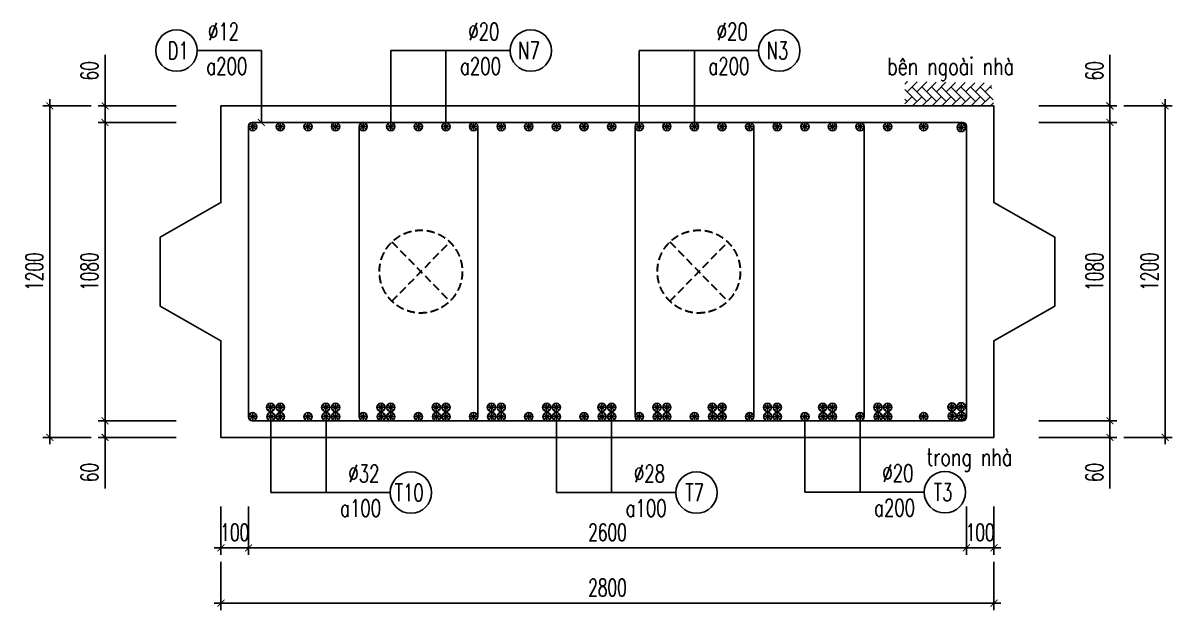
# Model space of a CAD drawing. Header units: millimetres. Extents: x -143483 to 1166745, y -1448440 to -1202244.
# Drawn here: x 116434 to 133083, y -1310009 to -1301508 of the extents above; entities that cross this region are included whole.
import ezdxf
from ezdxf.enums import TextEntityAlignment as Align

# ---------------------------------------------------------------- set-up
doc = ezdxf.new("R2010")
doc.units = ezdxf.units.MM
doc.header["$LTSCALE"] = 30
doc.header["$PDMODE"] = 3
doc.linetypes.add('DASHED', pattern=[19.05, 12.7, -6.35])
doc.layers.get('0').update_dxf_attribs({"lineweight": 9})
doc.layers.get('Defpoints').update_dxf_attribs({"lineweight": 9})
for name, color, linetype in [('ccu11-Cotthep', 9, 'Continuous'), ('ccu11-Dim', 8, 'Continuous'), ('ccu11-Hatch', 8, 'Continuous'), ('ccu11-Text', 31, 'Continuous'), ('ccu11-Thay', 7, 'Continuous'), ('ccu11-Thep', 4, 'Continuous'), ('ccu11-Thep doc', 4, 'Continuous'), ('ccu11-Thepdai', 6, 'Continuous')]:
    doc.layers.add(name, color=color, linetype=linetype)
doc.layers.add('ccu11-Khuat', color=9, linetype='DASHED', lineweight=30)
doc.layers.add('Vicom_thep doc', color=1, linetype='Continuous', lineweight=35)
doc.styles.add('ccu11-dim', font='vnsimli.shx', dxfattribs={"width": 0.65, "bigfont": 'bigfont.shx'})
doc.styles.add('ccu11-vnsimli', font='vnsimli.shx', dxfattribs={"width": 0.8, "bigfont": 'vns.shx'})
doc.styles.add('ccu11-vnsimple', font='vnsimple.shx', dxfattribs={"bigfont": 'bigfont.shx'})
doc.styles.add('ccu11_simli', font='vnsimli.shx', dxfattribs={"width": 0.8})
doc.dimstyles.new('ccu11-100', dxfattribs={"dimscale": 100, "dimtxt": 2.5, "dimasz": 1, "dimexe": 1, "dimexo": 2, "dimgap": 1, "dimtad": 1, "dimdec": 0, "dimdsep": 46, "dimtxsty": 'ccu11-dim', "dimblk": 'ARCHTICK', "dimcen": -1, "dimdle": 1, "dimclrd": 256, "dimclre": 256, "dimclrt": 3, "dimadec": 0, "dimazin": 2, "dimtfac": 0.1, "dimtdec": 0, "dimtmove": 0, "dimatfit": 1, "dimldrblk": 'ARCHTICK', "dimfxl": 0, "dimtvp": 0.833333, "dimtolj": 1, "dimtzin": 12, "dimarcsym": 0})
doc.dimstyles.new('ccu11-100x4', dxfattribs={"dimscale": 100, "dimtxt": 2.5, "dimasz": 1, "dimexe": 1, "dimexo": 2, "dimgap": 1, "dimtad": 1, "dimdec": 0, "dimlfac": 0.25, "dimdsep": 46, "dimtxsty": 'ccu11-dim', "dimblk": 'ARCHTICK', "dimcen": -1, "dimdle": 1, "dimclrd": 256, "dimclre": 256, "dimclrt": 3, "dimadec": 0, "dimazin": 2, "dimtfac": 0.1, "dimtdec": 0, "dimtmove": 0, "dimatfit": 1, "dimldrblk": 'ARCHTICK', "dimfxl": 0, "dimtvp": 0.833333, "dimtolj": 1, "dimtzin": 12, "dimarcsym": 0})

# ---------------------------------------------------------------- blocks, each defined once
blk = doc.blocks.new('MCT')
at = {"ltscale": 0.005}
for p, q in [((-0.49, 0), (0.49, 0)), ((0.35, -0.35), (-0.35, 0.35)), ((-0.35, -0.35), (0.35, 0.35)), ((0, -0.49), (0, 0.49))]:
    blk.add_line(p, q, dxfattribs=at)
blk.add_circle((0, 0), 0.492, dxfattribs=at)
blk = doc.blocks.new('*U3416')
at = {"layer": 'ccu11-Thep doc', "xscale": -121.9200000001001, "yscale": 121.9200000001001, "zscale": 121.92, "rotation": 270}
blk.add_blockref('MCT', (0, 0), dxfattribs=at)
blk = doc.blocks.new('*U3417')
at = {"layer": 'ccu11-Thep doc', "color": 0, "linetype": 'ByBlock', "lineweight": -2, "transparency": 16777216}
for p in [(0, 0), (800, 0), (1600, 0), (2400, 0), (3200, 0), (4000, 0), (4800, 0), (5600, 0), (6400, 0), (7200, 0), (8000, 0), (8800, 0)]:
    blk.add_blockref('*U3416', p, dxfattribs=at)
blk = doc.blocks.new('*U3418')
at = {"layer": 'ccu11-Thep doc', "xscale": -121.9200000001001, "yscale": 121.9200000001001, "zscale": 121.92, "rotation": 270}
blk.add_blockref('MCT', (0, 0), dxfattribs=at)
blk = doc.blocks.new('*U3419')
at = {"layer": 'ccu11-Thep doc', "color": 0, "linetype": 'ByBlock', "lineweight": -2, "transparency": 16777216}
for p in [(0, 0), (800, 0), (1600, 0), (2400, 0), (3200, 0), (4000, 0), (4800, 0), (5600, 0), (6400, 0), (7200, 0), (8000, 0), (8800, 0)]:
    blk.add_blockref('*U3418', p, dxfattribs=at)
blk = doc.blocks.new('_ARCHTICK')
at = {"color": 0, "linetype": 'ByBlock', "const_width": 0.15}
blk.add_lwpolyline([(-0.5, -0.5), (0.5, 0.5)], dxfattribs=at)
blk = doc.blocks.new('*D3471')
at = {"layer": 'ccu11-Dim', "linetype": 'ByBlock', "lineweight": -2, "ltscale": 30, "transparency": 16777216}
for p, q in [((117623, -1302709), (117623, -1301969)), ((118652, -1302709), (117523, -1302709)), ((117623, -1302949), (117623, -1302709)), ((118652, -1302949), (117523, -1302949)), ((117623, -1302949), (117623, -1303049))]:
    blk.add_line(p, q, dxfattribs=at)
at = {"layer": 'Defpoints', "color": 0, "linetype": 'ByBlock', "ltscale": 30, "transparency": 16777216}
for p in [(118852, -1302709), (117623, -1302949), (118852, -1302949)]:
    blk.add_point(p, dxfattribs=at)
at = {"layer": 'ccu11-Dim', "linetype": 'ByBlock', "lineweight": -2, "ltscale": 30, "transparency": 16777216, "xscale": 100, "yscale": 100, "zscale": 100}
for p, rotation in [((117623, -1302709), 270), ((117623, -1302949), 90)]:
    blk.add_blockref('_ARCHTICK', p, dxfattribs=dict(at, rotation=rotation))
at = {"layer": 'ccu11-Dim', "color": 3, "linetype": 'ByBlock', "ltscale": 30, "transparency": 16777216, "insert": (117398, -1302201), "char_height": 250, "attachment_point": 5, "rotation": 90, "style": 'ccu11-dim'}
blk.add_mtext('\\A1;60', dxfattribs=at)
blk = doc.blocks.new('*D3472')
at = {"layer": 'ccu11-Dim', "linetype": 'ByBlock', "lineweight": -2, "ltscale": 30, "transparency": 16777216}
for p, q in [((117623, -1302849), (117623, -1307369)), ((118652, -1302949), (117523, -1302949)), ((118652, -1307269), (117523, -1307269))]:
    blk.add_line(p, q, dxfattribs=at)
at = {"layer": 'Defpoints', "color": 0, "linetype": 'ByBlock', "ltscale": 30, "transparency": 16777216}
for p in [(118852, -1302949), (117623, -1307269), (118852, -1307269)]:
    blk.add_point(p, dxfattribs=at)
at = {"layer": 'ccu11-Dim', "linetype": 'ByBlock', "lineweight": -2, "ltscale": 30, "transparency": 16777216, "xscale": 100, "yscale": 100, "zscale": 100}
for p, rotation in [((117623, -1302949), 90), ((117623, -1307269), 270)]:
    blk.add_blockref('_ARCHTICK', p, dxfattribs=dict(at, rotation=rotation))
at = {"layer": 'ccu11-Dim', "color": 3, "linetype": 'ByBlock', "ltscale": 30, "transparency": 16777216, "insert": (117398, -1305109), "char_height": 250, "attachment_point": 5, "rotation": 90, "style": 'ccu11-dim'}
blk.add_mtext('\\A1;1080', dxfattribs=at)
blk = doc.blocks.new('*D3473')
at = {"layer": 'ccu11-Dim', "linetype": 'ByBlock', "lineweight": -2, "ltscale": 30, "transparency": 16777216}
for p, q in [((117623, -1307269), (117623, -1307169)), ((118652, -1307269), (117523, -1307269)), ((117623, -1307269), (117623, -1307509)), ((118652, -1307509), (117523, -1307509)), ((117623, -1307509), (117623, -1308248))]:
    blk.add_line(p, q, dxfattribs=at)
at = {"layer": 'Defpoints', "color": 0, "linetype": 'ByBlock', "ltscale": 30, "transparency": 16777216}
for p in [(117623, -1307269), (118852, -1307269), (118852, -1307509)]:
    blk.add_point(p, dxfattribs=at)
at = {"layer": 'ccu11-Dim', "linetype": 'ByBlock', "lineweight": -2, "ltscale": 30, "transparency": 16777216, "xscale": 100, "yscale": 100, "zscale": 100}
for p, rotation in [((117623, -1307269), 270), ((117623, -1307509), 90)]:
    blk.add_blockref('_ARCHTICK', p, dxfattribs=dict(at, rotation=rotation))
at = {"layer": 'ccu11-Dim', "color": 3, "linetype": 'ByBlock', "ltscale": 30, "transparency": 16777216, "insert": (117398, -1308017), "char_height": 250, "attachment_point": 5, "rotation": 90, "style": 'ccu11-dim'}
blk.add_mtext('\\A1;60', dxfattribs=at)
blk = doc.blocks.new('*D3474')
at = {"layer": 'ccu11-Dim', "linetype": 'ByBlock', "lineweight": -2, "ltscale": 30, "transparency": 16777216}
for p, q in [((117423, -1302709), (116723, -1302709)), ((116823, -1302609), (116823, -1307609)), ((117423, -1307509), (116723, -1307509))]:
    blk.add_line(p, q, dxfattribs=at)
at = {"layer": 'Defpoints', "color": 0, "linetype": 'ByBlock', "ltscale": 30, "transparency": 16777216}
for p in [(117623, -1302709), (116823, -1307509), (117623, -1307509)]:
    blk.add_point(p, dxfattribs=at)
at = {"layer": 'ccu11-Dim', "linetype": 'ByBlock', "lineweight": -2, "ltscale": 30, "transparency": 16777216, "xscale": 100, "yscale": 100, "zscale": 100}
for p, rotation in [((116823, -1302709), 90), ((116823, -1307509), 270)]:
    blk.add_blockref('_ARCHTICK', p, dxfattribs=dict(at, rotation=rotation))
at = {"layer": 'ccu11-Dim', "color": 3, "linetype": 'ByBlock', "ltscale": 30, "transparency": 16777216, "insert": (116598, -1305109), "char_height": 250, "attachment_point": 5, "rotation": 90, "style": 'ccu11-dim'}
blk.add_mtext('\\A1;1200', dxfattribs=at)
blk = doc.blocks.new('SHD')
at = {"layer": 'ccu11-Cotthep'}
blk.add_circle((300, 0), 300, dxfattribs=at)
at = {"layer": 'ccu11-Cotthep', "color": 31, "style": 'ccu11_simli', "width": 0.8}
blk.add_attdef('DK', text='', height=250, dxfattribs=at).set_placement((-101, 65), align=Align.BOTTOM_RIGHT)
blk.add_attdef('KH', text='', height=250, dxfattribs=at).set_placement((300, 0), align=Align.MIDDLE)
blk.add_attdef('KC', text='', height=250, dxfattribs=at).set_placement((-101, -142), align=Align.TOP_RIGHT)
blk = doc.blocks.new('ccu11_block_thep')
at = {"layer": 'ccu11-Thep', "color": 3}
for p, q in [((-0.4, 0), (0.4, 0)), ((-0.28, 0.28), (0.28, -0.28)), ((0.28, 0.28), (-0.28, -0.28)), ((0, 0.4), (0, -0.4))]:
    blk.add_line(p, q, dxfattribs=at)
at = {"layer": 'ccu11-Thep', "color": 1, "const_width": 0.0667}
blk.add_lwpolyline([(-0.4, 0, 1), (0.4, 0, 1), (-0.4, 0, 1)], format="xyb", dxfattribs=at)
at = {"layer": 'ccu11-Thep', "color": 1}
blk.add_circle((0, 0), 0.4, dxfattribs=at)
blk = doc.blocks.new('*U3420')
at = {"layer": 'Vicom_thep doc', "xscale": -150, "yscale": 150, "zscale": 150, "rotation": 180}
blk.add_blockref('ccu11_block_thep', (0, 0), dxfattribs=at)
blk = doc.blocks.new('*U3425')
at = {"layer": 'ccu11-Thep doc', "color": 0, "linetype": 'ByBlock', "lineweight": -2, "transparency": 16777216}
for p in [(0, 0), (800, 0), (1600, 0), (2400, 0), (3200, 0), (4000, 0), (4800, 0), (5600, 0), (6400, 0), (7200, 0), (8000, 0), (8800, 0)]:
    blk.add_blockref('*U3420', p, dxfattribs=at)
blk = doc.blocks.new('*U3421')
at = {"layer": 'Vicom_thep doc', "xscale": -150, "yscale": 150, "zscale": 150, "rotation": 180}
blk.add_blockref('ccu11_block_thep', (0, 0), dxfattribs=at)
blk = doc.blocks.new('*U3422')
at = {"layer": 'ccu11-Thep doc', "color": 0, "linetype": 'ByBlock', "lineweight": -2, "transparency": 16777216}
for p in [(0, 0), (800, 0), (1600, 0), (2400, 0), (3200, 0), (4000, 0), (4800, 0), (5600, 0), (6400, 0), (7200, 0), (8000, 0), (8800, 0)]:
    blk.add_blockref('*U3421', p, dxfattribs=at)
blk = doc.blocks.new('*U3423')
at = {"layer": 'Vicom_thep doc', "xscale": -150, "yscale": 150, "zscale": 150, "rotation": 180}
blk.add_blockref('ccu11_block_thep', (0, 0), dxfattribs=at)
blk = doc.blocks.new('*U3424')
at = {"layer": 'ccu11-Thep doc', "color": 0, "linetype": 'ByBlock', "lineweight": -2, "transparency": 16777216}
for p in [(0, 0), (800, 0), (1600, 0), (2400, 0), (3200, 0), (4000, 0), (4800, 0), (5600, 0), (6400, 0), (7200, 0), (8000, 0), (8800, 0)]:
    blk.add_blockref('*U3423', p, dxfattribs=at)
blk = doc.blocks.new('*U3432')
at = {"layer": 'Vicom_thep doc', "xscale": -150, "yscale": 150, "zscale": 150, "rotation": 180}
blk.add_blockref('ccu11_block_thep', (0, 0), dxfattribs=at)
blk = doc.blocks.new('*U3433')
at = {"layer": 'ccu11-Thep doc', "color": 0, "linetype": 'ByBlock', "lineweight": -2, "transparency": 16777216}
for p in [(0, 0), (800, 0), (1600, 0), (2400, 0), (3200, 0), (4000, 0), (4800, 0), (5600, 0), (6400, 0), (7200, 0), (8000, 0), (8800, 0)]:
    blk.add_blockref('*U3432', p, dxfattribs=at)
blk = doc.blocks.new('*U3434')
at = {"layer": 'Vicom_thep doc', "xscale": -150, "yscale": 150, "zscale": 150, "rotation": 180}
blk.add_blockref('ccu11_block_thep', (0, 0), dxfattribs=at)
blk = doc.blocks.new('*U3435')
at = {"layer": 'ccu11-Thep doc', "color": 0, "linetype": 'ByBlock', "lineweight": -2, "transparency": 16777216}
for p in [(0, 0), (800, 0), (1600, 0), (2400, 0), (3200, 0), (4000, 0), (4800, 0), (5600, 0), (6400, 0), (7200, 0), (8000, 0), (8800, 0)]:
    blk.add_blockref('*U3434', p, dxfattribs=at)
blk = doc.blocks.new('*D3504')
at = {"layer": 'ccu11-Dim', "linetype": 'ByBlock', "lineweight": -2, "ltscale": 30, "transparency": 16777216}
for p, q in [((132183, -1302709), (132183, -1301969)), ((131154, -1302709), (132283, -1302709)), ((132183, -1302949), (132183, -1302709)), ((131154, -1302949), (132283, -1302949)), ((132183, -1302949), (132183, -1303049))]:
    blk.add_line(p, q, dxfattribs=at)
at = {"layer": 'Defpoints', "color": 0, "linetype": 'ByBlock', "ltscale": 30, "transparency": 16777216}
for p in [(130954, -1302709), (130954, -1302949), (132183, -1302949)]:
    blk.add_point(p, dxfattribs=at)
at = {"layer": 'ccu11-Dim', "linetype": 'ByBlock', "lineweight": -2, "ltscale": 30, "transparency": 16777216, "xscale": 100, "yscale": 100, "zscale": 100}
for p, rotation in [((132183, -1302709), 270), ((132183, -1302949), 90)]:
    blk.add_blockref('_ARCHTICK', p, dxfattribs=dict(at, rotation=rotation))
at = {"layer": 'ccu11-Dim', "color": 3, "linetype": 'ByBlock', "ltscale": 30, "transparency": 16777216, "insert": (131958, -1302201), "char_height": 250, "attachment_point": 5, "rotation": 90, "style": 'ccu11-dim'}
blk.add_mtext('\\A1;60', dxfattribs=at)
blk = doc.blocks.new('*D3505')
at = {"layer": 'ccu11-Dim', "linetype": 'ByBlock', "lineweight": -2, "ltscale": 30, "transparency": 16777216}
for p, q in [((132183, -1302849), (132183, -1307369)), ((131154, -1302949), (132283, -1302949)), ((131154, -1307269), (132283, -1307269))]:
    blk.add_line(p, q, dxfattribs=at)
at = {"layer": 'Defpoints', "color": 0, "linetype": 'ByBlock', "ltscale": 30, "transparency": 16777216}
for p in [(130954, -1302949), (130954, -1307269), (132183, -1307269)]:
    blk.add_point(p, dxfattribs=at)
at = {"layer": 'ccu11-Dim', "linetype": 'ByBlock', "lineweight": -2, "ltscale": 30, "transparency": 16777216, "xscale": 100, "yscale": 100, "zscale": 100}
for p, rotation in [((132183, -1302949), 90), ((132183, -1307269), 270)]:
    blk.add_blockref('_ARCHTICK', p, dxfattribs=dict(at, rotation=rotation))
at = {"layer": 'ccu11-Dim', "color": 3, "linetype": 'ByBlock', "ltscale": 30, "transparency": 16777216, "insert": (131958, -1305109), "char_height": 250, "attachment_point": 5, "rotation": 90, "style": 'ccu11-dim'}
blk.add_mtext('\\A1;1080', dxfattribs=at)
blk = doc.blocks.new('*D3506')
at = {"layer": 'ccu11-Dim', "linetype": 'ByBlock', "lineweight": -2, "ltscale": 30, "transparency": 16777216}
for p, q in [((132183, -1307269), (132183, -1307169)), ((131154, -1307269), (132283, -1307269)), ((132183, -1307269), (132183, -1307509)), ((131154, -1307509), (132283, -1307509)), ((132183, -1307509), (132183, -1308248))]:
    blk.add_line(p, q, dxfattribs=at)
at = {"layer": 'Defpoints', "color": 0, "linetype": 'ByBlock', "ltscale": 30, "transparency": 16777216}
for p in [(130954, -1307269), (132183, -1307269), (130954, -1307509)]:
    blk.add_point(p, dxfattribs=at)
at = {"layer": 'ccu11-Dim', "linetype": 'ByBlock', "lineweight": -2, "ltscale": 30, "transparency": 16777216, "xscale": 100, "yscale": 100, "zscale": 100}
for p, rotation in [((132183, -1307269), 270), ((132183, -1307509), 90)]:
    blk.add_blockref('_ARCHTICK', p, dxfattribs=dict(at, rotation=rotation))
at = {"layer": 'ccu11-Dim', "color": 3, "linetype": 'ByBlock', "ltscale": 30, "transparency": 16777216, "insert": (131958, -1308017), "char_height": 250, "attachment_point": 5, "rotation": 90, "style": 'ccu11-dim'}
blk.add_mtext('\\A1;60', dxfattribs=at)
blk = doc.blocks.new('*D3507')
at = {"layer": 'ccu11-Dim', "linetype": 'ByBlock', "lineweight": -2, "ltscale": 30, "transparency": 16777216}
for p, q in [((132383, -1302709), (133083, -1302709)), ((132983, -1302609), (132983, -1307609)), ((132383, -1307509), (133083, -1307509))]:
    blk.add_line(p, q, dxfattribs=at)
at = {"layer": 'Defpoints', "color": 0, "linetype": 'ByBlock', "ltscale": 30, "transparency": 16777216}
for p in [(132183, -1302709), (132183, -1307509), (132983, -1307509)]:
    blk.add_point(p, dxfattribs=at)
at = {"layer": 'ccu11-Dim', "linetype": 'ByBlock', "lineweight": -2, "ltscale": 30, "transparency": 16777216, "xscale": 100, "yscale": 100, "zscale": 100}
for p, rotation in [((132983, -1302709), 90), ((132983, -1307509), 270)]:
    blk.add_blockref('_ARCHTICK', p, dxfattribs=dict(at, rotation=rotation))
at = {"layer": 'ccu11-Dim', "color": 3, "linetype": 'ByBlock', "ltscale": 30, "transparency": 16777216, "insert": (132758, -1305109), "char_height": 250, "attachment_point": 5, "rotation": 90, "style": 'ccu11-dim'}
blk.add_mtext('\\A1;1200', dxfattribs=at)
blk = doc.blocks.new('*D3533')
at = {"layer": 'ccu11-Dim', "linetype": 'ByBlock', "lineweight": -2, "ltscale": 30, "transparency": 16777216}
for p, q in [((119303, -1309309), (119303, -1310009)), ((130503, -1309309), (130503, -1310009)), ((119203, -1309909), (130603, -1309909))]:
    blk.add_line(p, q, dxfattribs=at)
at = {"layer": 'Defpoints', "color": 0, "linetype": 'ByBlock', "ltscale": 30, "transparency": 16777216}
for p in [(119303, -1309109), (130503, -1309109), (130503, -1309909)]:
    blk.add_point(p, dxfattribs=at)
at = {"layer": 'ccu11-Dim', "linetype": 'ByBlock', "lineweight": -2, "ltscale": 30, "transparency": 16777216, "xscale": 100, "yscale": 100, "zscale": 100, "rotation": 180}
blk.add_blockref('_ARCHTICK', (119303, -1309909), dxfattribs=at)
at = {"layer": 'ccu11-Dim', "linetype": 'ByBlock', "lineweight": -2, "ltscale": 30, "transparency": 16777216, "xscale": 100, "yscale": 100, "zscale": 100}
blk.add_blockref('_ARCHTICK', (130503, -1309909), dxfattribs=at)
at = {"layer": 'ccu11-Dim', "color": 3, "linetype": 'ByBlock', "ltscale": 30, "transparency": 16777216, "insert": (124903, -1309684), "char_height": 250, "attachment_point": 5, "style": 'ccu11-dim'}
blk.add_mtext('\\A1;2800', dxfattribs=at)
blk = doc.blocks.new('*D3534')
at = {"layer": 'ccu11-Dim', "linetype": 'ByBlock', "lineweight": -2, "ltscale": 30, "transparency": 16777216}
for p, q in [((119703, -1308509), (119703, -1309209)), ((130103, -1308509), (130103, -1309209)), ((119603, -1309109), (130203, -1309109))]:
    blk.add_line(p, q, dxfattribs=at)
at = {"layer": 'Defpoints', "color": 0, "linetype": 'ByBlock', "ltscale": 30, "transparency": 16777216}
for p in [(119703, -1308309), (130103, -1308309), (130103, -1309109)]:
    blk.add_point(p, dxfattribs=at)
at = {"layer": 'ccu11-Dim', "linetype": 'ByBlock', "lineweight": -2, "ltscale": 30, "transparency": 16777216, "xscale": 100, "yscale": 100, "zscale": 100, "rotation": 180}
blk.add_blockref('_ARCHTICK', (119703, -1309109), dxfattribs=at)
at = {"layer": 'ccu11-Dim', "linetype": 'ByBlock', "lineweight": -2, "ltscale": 30, "transparency": 16777216, "xscale": 100, "yscale": 100, "zscale": 100}
blk.add_blockref('_ARCHTICK', (130103, -1309109), dxfattribs=at)
at = {"layer": 'ccu11-Dim', "color": 3, "linetype": 'ByBlock', "ltscale": 30, "transparency": 16777216, "insert": (124903, -1308884), "char_height": 250, "attachment_point": 5, "style": 'ccu11-dim'}
blk.add_mtext('\\A1;2600', dxfattribs=at)
blk = doc.blocks.new('*D3535')
at = {"layer": 'ccu11-Dim', "linetype": 'ByBlock', "lineweight": -2, "ltscale": 30, "transparency": 16777216}
for p, q in [((119303, -1308509), (119303, -1309209)), ((119703, -1308509), (119703, -1309209)), ((119303, -1309109), (119203, -1309109)), ((119703, -1309109), (119303, -1309109)), ((119703, -1309109), (119803, -1309109))]:
    blk.add_line(p, q, dxfattribs=at)
at = {"layer": 'Defpoints', "color": 0, "linetype": 'ByBlock', "ltscale": 30, "transparency": 16777216}
for p in [(119303, -1308309), (119703, -1308309), (119303, -1309109)]:
    blk.add_point(p, dxfattribs=at)
at = {"layer": 'ccu11-Dim', "linetype": 'ByBlock', "lineweight": -2, "ltscale": 30, "transparency": 16777216, "xscale": 100, "yscale": 100, "zscale": 100}
blk.add_blockref('_ARCHTICK', (119303, -1309109), dxfattribs=at)
at = {"layer": 'ccu11-Dim', "linetype": 'ByBlock', "lineweight": -2, "ltscale": 30, "transparency": 16777216, "xscale": 100, "yscale": 100, "zscale": 100, "rotation": 180}
blk.add_blockref('_ARCHTICK', (119703, -1309109), dxfattribs=at)
at = {"layer": 'ccu11-Dim', "color": 3, "linetype": 'ByBlock', "ltscale": 30, "transparency": 16777216, "insert": (119503, -1308884), "char_height": 250, "attachment_point": 5, "style": 'ccu11-dim'}
blk.add_mtext('\\A1;100', dxfattribs=at)
blk = doc.blocks.new('*D3532')
at = {"layer": 'ccu11-Dim', "linetype": 'ByBlock', "lineweight": -2, "ltscale": 30, "transparency": 16777216}
for p, q in [((130103, -1308509), (130103, -1309209)), ((130503, -1308509), (130503, -1309209)), ((130103, -1309109), (130003, -1309109)), ((130103, -1309109), (130503, -1309109)), ((130503, -1309109), (130603, -1309109))]:
    blk.add_line(p, q, dxfattribs=at)
at = {"layer": 'Defpoints', "color": 0, "linetype": 'ByBlock', "ltscale": 30, "transparency": 16777216}
for p in [(130103, -1308309), (130503, -1308309), (130503, -1309109)]:
    blk.add_point(p, dxfattribs=at)
at = {"layer": 'ccu11-Dim', "linetype": 'ByBlock', "lineweight": -2, "ltscale": 30, "transparency": 16777216, "xscale": 100, "yscale": 100, "zscale": 100}
blk.add_blockref('_ARCHTICK', (130103, -1309109), dxfattribs=at)
at = {"layer": 'ccu11-Dim', "linetype": 'ByBlock', "lineweight": -2, "ltscale": 30, "transparency": 16777216, "xscale": 100, "yscale": 100, "zscale": 100, "rotation": 180}
blk.add_blockref('_ARCHTICK', (130503, -1309109), dxfattribs=at)
at = {"layer": 'ccu11-Dim', "color": 3, "linetype": 'ByBlock', "ltscale": 30, "transparency": 16777216, "insert": (130303, -1308884), "char_height": 250, "attachment_point": 5, "style": 'ccu11-dim'}
blk.add_mtext('\\A1;100', dxfattribs=at)

msp = doc.modelspace()

# ---------------------------------------------------------------- hatches: boundary and pattern name
at = {"layer": 'ccu11-Hatch', "ltscale": 10}
h = msp.add_hatch(dxfattribs=at)
h.set_pattern_fill('AR-HBONE', color=256, scale=25, angle=270, style=0)
h.set_pattern_definition([(45, (-3132639.97, 473747.67), (141.4213562, 4e-14), [300, -100]), (315, (-3132569.26, 473818.38), (141.4213562, 4e-14), [300, -100])])
h.paths.add_polyline_path([(129210.53, -1302355.8), (129210.53, -1302708.52), (130502.89, -1302708.52), (130460.03, -1302377.22)])

# ---------------------------------------------------------------- linework, layer by layer
at = {"layer": 'ccu11-Khuat', "ltscale": 0.3}
for p, q in [((121780.32, -1304679.17), (122618.55, -1305537.87)), ((121780.32, -1305537.87), (122618.55, -1304679.17)), ((125807.55, -1304679.17), (126645.78, -1305537.87)), ((125807.55, -1305537.87), (126645.78, -1304679.17))]:
    msp.add_line(p, q, dxfattribs=at)
for centre in [(122199.43, -1305108.52), (126226.66, -1305108.52)]:
    msp.add_circle(centre, 600, dxfattribs=at)
at = {"layer": 'ccu11-Thay'}
msp.add_lwpolyline([(118423.12, -1304608.52), (119302.89, -1304108.52), (119302.89, -1302708.52), (130502.89, -1302708.52), (130502.89, -1304108.52), (131382.66, -1304608.52), (131382.66, -1305608.52), (130502.89, -1306108.52), (130502.89, -1307508.52), (119302.89, -1307508.52), (119302.89, -1306108.52), (118423.12, -1305608.52)], close=True, dxfattribs=at)
at = {"layer": 'ccu11-Thepdai'}
msp.add_lwpolyline([(124902.89, -1302948.52), (119752.89, -1302948.52, 0.41421356), (119702.89, -1302998.52), (119702.89, -1307218.52, 0.41421356), (119752.89, -1307268.52), (124902.89, -1307268.52), (130052.89, -1307268.52, 0.41421356), (130102.89, -1307218.52), (130102.89, -1302998.52, 0.41421356), (130052.89, -1302948.52)], format="xyb", close=True, dxfattribs=at)
for points in [[(121783.57, -1302948.52), (121363.57, -1302948.52, 0.41421356), (121303.57, -1303008.52), (121303.57, -1307208.52, 0.41421356), (121363.57, -1307268.52), (121783.57, -1307268.52)], [(122543.57, -1302948.52), (122963.57, -1302948.52, -0.41421356), (123023.57, -1303008.52), (123023.57, -1307208.52, -0.41421356), (122963.57, -1307268.52), (122543.57, -1307268.52)], [(125783.57, -1302948.52), (125363.57, -1302948.52, 0.41421356), (125303.57, -1303008.52), (125303.57, -1307208.52, 0.41421356), (125363.57, -1307268.52), (125783.57, -1307268.52)], [(126543.57, -1302948.52), (126963.57, -1302948.52, -0.41421356), (127023.57, -1303008.52), (127023.57, -1307208.52, -0.41421356), (126963.57, -1307268.52), (126543.57, -1307268.52)], [(128143.57, -1302948.52), (128563.57, -1302948.52, -0.41421356), (128623.57, -1303008.52), (128623.57, -1307208.52, -0.41421356), (128563.57, -1307268.52), (128143.57, -1307268.52)]]:
    msp.add_lwpolyline(points, format="xyb", dxfattribs=at)

# ---------------------------------------------------------------- block references
at = {"layer": 'ccu11-Cotthep'}
ref = msp.add_blockref('SHD', (118959.06, -1301908.16), dxfattribs=dict(at, xscale=-1))
ref.add_attrib('KH', 'D1', dxfattribs={"color": 31, "height": 250, "style": 'ccu11-vnsimple', "width": 0.7}).set_placement((118684.06, -1301908.16), align=Align.MIDDLE_CENTER)
ref.add_attrib('KC', 'a200', dxfattribs={"color": 31, "height": 250, "style": 'ccu11-vnsimple', "width": 0.7}).set_placement((119387.64, -1302008.16), align=Align.TOP_CENTER)
ref.add_attrib('DK', '`12', dxfattribs={"color": 31, "height": 250, "style": 'ccu11-vnsimple', "width": 0.7}).set_placement((119339.84, -1301833.16), align=Align.BOTTOM_CENTER)
ref = msp.add_blockref('SHD', (123491.89, -1301908.16), dxfattribs=at)
ref.add_attrib('KH', 'N7', dxfattribs={"color": 31, "height": 250, "style": 'ccu11-vnsimple', "width": 0.7}).set_placement((123766.89, -1301908.16), align=Align.MIDDLE_CENTER)
ref.add_attrib('KC', 'a200', dxfattribs={"color": 31, "height": 250, "style": 'ccu11-vnsimple', "width": 0.7}).set_placement((123063.31, -1302008.16), align=Align.TOP_CENTER)
ref.add_attrib('DK', '`20', dxfattribs={"color": 31, "height": 250, "style": 'ccu11-vnsimple', "width": 0.7}).set_placement((123111.11, -1301833.16), align=Align.BOTTOM_CENTER)
ref = msp.add_blockref('SHD', (127091.89, -1301908.16), dxfattribs=at)
ref.add_attrib('KH', 'N3', dxfattribs={"color": 31, "height": 250, "style": 'ccu11-vnsimple', "width": 0.7}).set_placement((127366.89, -1301908.16), align=Align.MIDDLE_CENTER)
ref.add_attrib('KC', 'a200', dxfattribs={"color": 31, "height": 250, "style": 'ccu11-vnsimple', "width": 0.7}).set_placement((126663.31, -1302008.16), align=Align.TOP_CENTER)
ref.add_attrib('DK', '`20', dxfattribs={"color": 31, "height": 250, "style": 'ccu11-vnsimple', "width": 0.7}).set_placement((126711.11, -1301833.16), align=Align.BOTTOM_CENTER)
ref = msp.add_blockref('SHD', (121754.98, -1308308.88), dxfattribs=at)
ref.add_attrib('KH', 'T10', dxfattribs={"color": 31, "height": 250, "style": 'ccu11-vnsimple', "width": 0.7}).set_placement((122029.98, -1308308.88), align=Align.MIDDLE_CENTER)
ref.add_attrib('KC', 'a100', dxfattribs={"color": 31, "height": 250, "style": 'ccu11-vnsimple', "width": 0.7}).set_placement((121326.4, -1308408.88), align=Align.TOP_CENTER)
ref.add_attrib('DK', '`32', dxfattribs={"color": 31, "height": 250, "style": 'ccu11-vnsimple', "width": 0.7}).set_placement((121374.2, -1308233.88), align=Align.BOTTOM_CENTER)
ref = msp.add_blockref('SHD', (125891.89, -1308308.88), dxfattribs=at)
ref.add_attrib('KH', 'T7', dxfattribs={"color": 31, "height": 250, "style": 'ccu11-vnsimple', "width": 0.7}).set_placement((126166.89, -1308308.88), align=Align.MIDDLE_CENTER)
ref.add_attrib('KC', 'a100', dxfattribs={"color": 31, "height": 250, "style": 'ccu11-vnsimple', "width": 0.7}).set_placement((125463.31, -1308408.88), align=Align.TOP_CENTER)
ref.add_attrib('DK', '`28', dxfattribs={"color": 31, "height": 250, "style": 'ccu11-vnsimple', "width": 0.7}).set_placement((125511.11, -1308233.88), align=Align.BOTTOM_CENTER)
ref = msp.add_blockref('SHD', (129491.89, -1308303.88), dxfattribs=at)
ref.add_attrib('KH', 'T3', dxfattribs={"color": 31, "height": 250, "style": 'ccu11-vnsimple', "width": 0.7}).set_placement((129766.89, -1308303.88), align=Align.MIDDLE_CENTER)
ref.add_attrib('KC', 'a200', dxfattribs={"color": 31, "height": 250, "style": 'ccu11-vnsimple', "width": 0.7}).set_placement((129063.31, -1308403.88), align=Align.TOP_CENTER)
ref.add_attrib('DK', '`20', dxfattribs={"color": 31, "height": 250, "style": 'ccu11-vnsimple', "width": 0.7}).set_placement((129111.11, -1308228.88), align=Align.BOTTOM_CENTER)
at = {"layer": 'ccu11-Thep doc'}
for name, p in [('*U3417', (119762.89, -1303008.52)), ('*U3435', (120021.47, -1307073.8)), ('*U3422', (120162.89, -1307073.8)), ('*U3424', (120025.98, -1307208.52)), ('*U3425', (120162.89, -1307208.52))]:
    msp.add_blockref(name, p, dxfattribs=at)
at = {"layer": 'ccu11-Thep doc', "xscale": -1, "rotation": 180}
for name, p in [('*U3433', (120162.89, -1303008.52)), ('*U3419', (119762.89, -1307208.52))]:
    msp.add_blockref(name, p, dxfattribs=at)
at = {"layer": 'ccu11-Thep doc', "xscale": 121.9200000001001, "yscale": 121.9200000001001, "zscale": 121.9200000001001, "rotation": 90.00000000000001}
for p in [(129483.24, -1303008.52), (129483.24, -1307208.52)]:
    msp.add_blockref('MCT', p, dxfattribs=at)
at = {"layer": 'Vicom_thep doc', "xscale": -150, "yscale": 150, "zscale": 150, "rotation": 180}
for p in [(130028.09, -1303021.89), (129894.5, -1307069.35), (130028, -1307065.04), (129898.81, -1307202.78), (130030.15, -1307198.47)]:
    msp.add_blockref('ccu11_block_thep', p, dxfattribs=at)

# ---------------------------------------------------------------- texts
at = {"layer": 'ccu11-Text', "linetype": 'Continuous', "style": 'ccu11-vnsimli', "width": 0.75}
for s, p in [('bªn ngoµi nhµ', (129876.13, -1302260.38)), ('trong nhµ', (130148.9, -1307920.42))]:
    msp.add_text(s, height=250, dxfattribs=at).set_placement(p, align=Align.CENTER)

# ---------------------------------------------------------------- dimensions: what is measured, and where the dimension line sits
at = {"layer": 'ccu11-Dim', "linetype": 'ByBlock', "ltscale": 30}
for base, p1, p2, angle, picture, middle in [((117623.12, -1302948.52), (118851.52, -1302708.52), (118851.52, -1302948.52), 90, '*D3471', (117623.12, -1302200.54)), ((132182.66, -1302948.52), (130954.26, -1302708.52), (130954.26, -1302948.52), 90, '*D3504', (132182.66, -1302200.54)), ((117623.12, -1307268.52), (118851.52, -1307508.52), (118851.52, -1307268.52), 270, '*D3473', (117623.12, -1308016.51)), ((132182.66, -1307268.52), (130954.26, -1307508.52), (130954.26, -1307268.52), 270, '*D3506', (132182.66, -1308016.51))]:
    dim = msp.add_linear_dim(base=base, p1=p1, p2=p2, angle=angle, dimstyle='ccu11-100x4', dxfattribs=at)
    dim.commit()
    dim.dimension.update_dxf_attribs({"geometry": picture, "text_midpoint": middle, "dimtype": 160})
for base, p1, p2, picture, middle in [((116823.12, -1307508.52), (117623.12, -1302708.52), (117623.12, -1307508.52), '*D3474', (116598.12, -1305108.52)), ((132982.66, -1307508.52), (132182.66, -1302708.52), (132182.66, -1307508.52), '*D3507', (132757.66, -1305108.52))]:
    dim = msp.add_linear_dim(base=base, p1=p1, p2=p2, angle=90, dimstyle='ccu11-100x4', dxfattribs=at)
    dim.commit()
    dim.dimension.update_dxf_attribs({"geometry": picture, "text_midpoint": middle})
for base, p1, p2, angle, override, picture, middle in [((117623.12, -1307268.52), (118851.52, -1302948.52), (118851.52, -1307268.52), 90, {"dimtmove": 1}, '*D3472', (117398.12, -1305108.52)), ((132182.66, -1307268.52), (130954.26, -1302948.52), (130954.26, -1307268.52), 90, {"dimtmove": 1}, '*D3505', (131957.66, -1305108.52)), ((130502.89, -1309108.88), (130102.89, -1308308.88), (130502.89, -1308308.88), 180, {"dimtix": 1}, '*D3532', (130302.89, -1308883.88))]:
    dim = msp.add_linear_dim(base=base, p1=p1, p2=p2, angle=angle, dimstyle='ccu11-100x4', override=override, dxfattribs=at)
    dim.commit()
    dim.dimension.update_dxf_attribs({"geometry": picture, "text_midpoint": middle})
dim = msp.add_linear_dim(base=(119302.89, -1309108.88), p1=(119702.89, -1308308.88), p2=(119302.89, -1308308.88), dimstyle='ccu11-100x4', override={"dimtix": 1}, dxfattribs=at)
dim.commit()
dim.dimension.update_dxf_attribs({"geometry": '*D3535', "text_midpoint": (119502.89, -1308883.88)})
for base, p1, p2, picture, middle in [((130102.89, -1309108.88), (119702.89, -1308308.88), (130102.89, -1308308.88), '*D3534', (124902.89, -1308883.88)), ((130502.89, -1309908.88), (119302.89, -1309108.88), (130502.89, -1309108.88), '*D3533', (124902.89, -1309683.88))]:
    dim = msp.add_linear_dim(base=base, p1=p1, p2=p2, dimstyle='ccu11-100x4', dxfattribs=at)
    dim.commit()
    dim.dimension.update_dxf_attribs({"geometry": picture, "text_midpoint": middle})

# ---------------------------------------------------------------- leaders
at = {"layer": 'ccu11-Cotthep', "linetype": 'ByBlock', "ltscale": 30}
msp.add_leader([(119888.06, -1302948.52), (119888.06, -1301908.16), (118959.06, -1301908.16)], dimstyle='ccu11-100x4', dxfattribs=at)
at = {"layer": 'ccu11-Cotthep'}
for points in [[(121762.89, -1303008.52), (121762.89, -1301908.16), (123491.89, -1301908.16)], [(122562.89, -1303008.52), (122562.89, -1301908.16), (123491.89, -1301908.16)], [(125362.89, -1303008.52), (125362.89, -1301908.16), (127091.89, -1301908.16)], [(126162.89, -1303008.52), (126162.89, -1301908.16), (127091.89, -1301908.16)], [(120025.98, -1307208.52), (120025.98, -1308308.88), (121754.98, -1308308.88)], [(120825.98, -1307208.52), (120825.98, -1308308.88), (121754.98, -1308308.88)], [(124162.89, -1307208.52), (124162.89, -1308308.88), (125891.89, -1308308.88)], [(124962.89, -1307208.52), (124962.89, -1308308.88), (125891.89, -1308308.88)], [(127762.89, -1307203.52), (127762.89, -1308303.88), (129491.89, -1308303.88)], [(128562.89, -1307203.52), (128562.89, -1308303.88), (129491.89, -1308303.88)]]:
    msp.add_leader(points, dimstyle='ccu11-100', override={"dimasz": 1.5, "dimgap": 1, "dimtad": 0, "dimldrblk": 'None', "dimfxl": 3, "dimfxlon": 1, "dimtfill": 1, "dimarcsym": 1}, dxfattribs=at)

doc.saveas('drawing.dxf')
